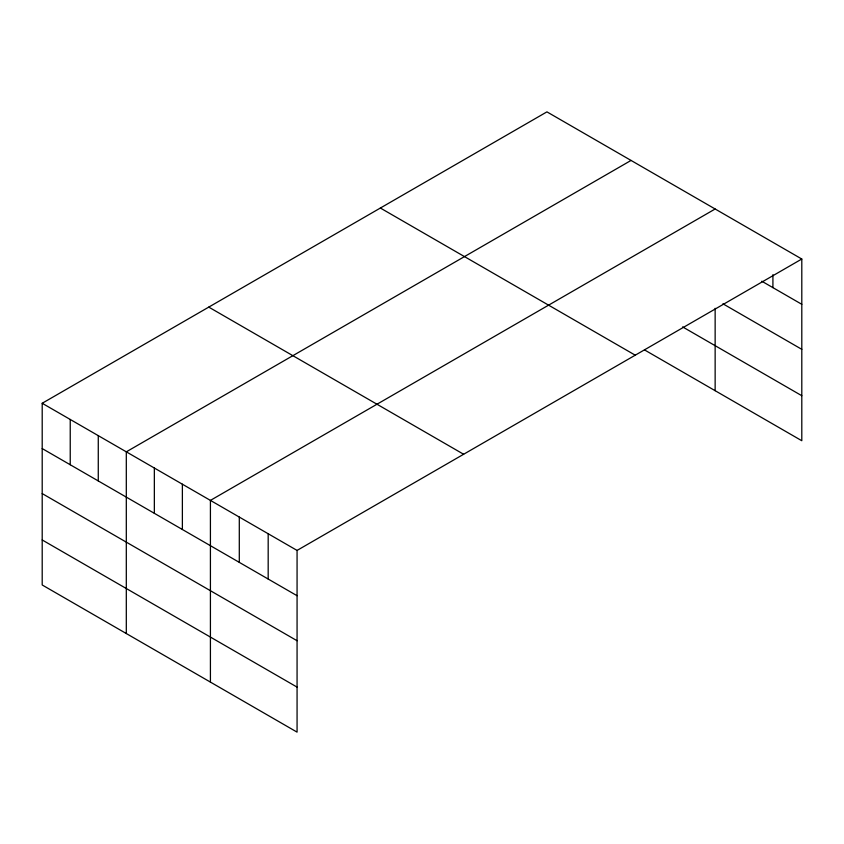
<?xml version="1.0" encoding="UTF-8"?>
<svg xmlns="http://www.w3.org/2000/svg" width="844" height="844" viewBox="0 0 844 844"><rect width="100%" height="100%" fill="white"/><g stroke="black" fill="none" stroke-linecap="round" stroke-linejoin="round"><path stroke-width="1.27" d="M644.489 349.901L801.8 440.726L801.8 259.024L546.933 111.872L42.2 403.274L42.2 584.976L297.067 732.128L297.067 550.425L42.2 403.274M631.038 160.434L126.305 451.835L126.305 633.538M715.142 208.995L210.42 500.397L210.42 682.1M297.067 550.425L801.8 259.024M761.805 281.221L801.8 304.304M722.918 303.787L801.8 349.332M682.627 326.902L801.8 395.709M380.37 208.035L635.237 355.187M208.763 307.111L463.63 454.262M42.2 448.565L297.067 595.716M42.2 493.582L297.067 640.733M42.2 539.96L297.067 687.111M772.914 274.69L772.914 287.635M715.142 308.313L715.142 390.698M268.181 533.746L268.181 579.037M239.295 517.066L239.295 562.357M182.378 484.203L182.378 529.494M154.346 468.019L154.346 513.31M98.273 435.652L98.273 480.932M70.231 419.457L70.231 464.749"/></g></svg>
